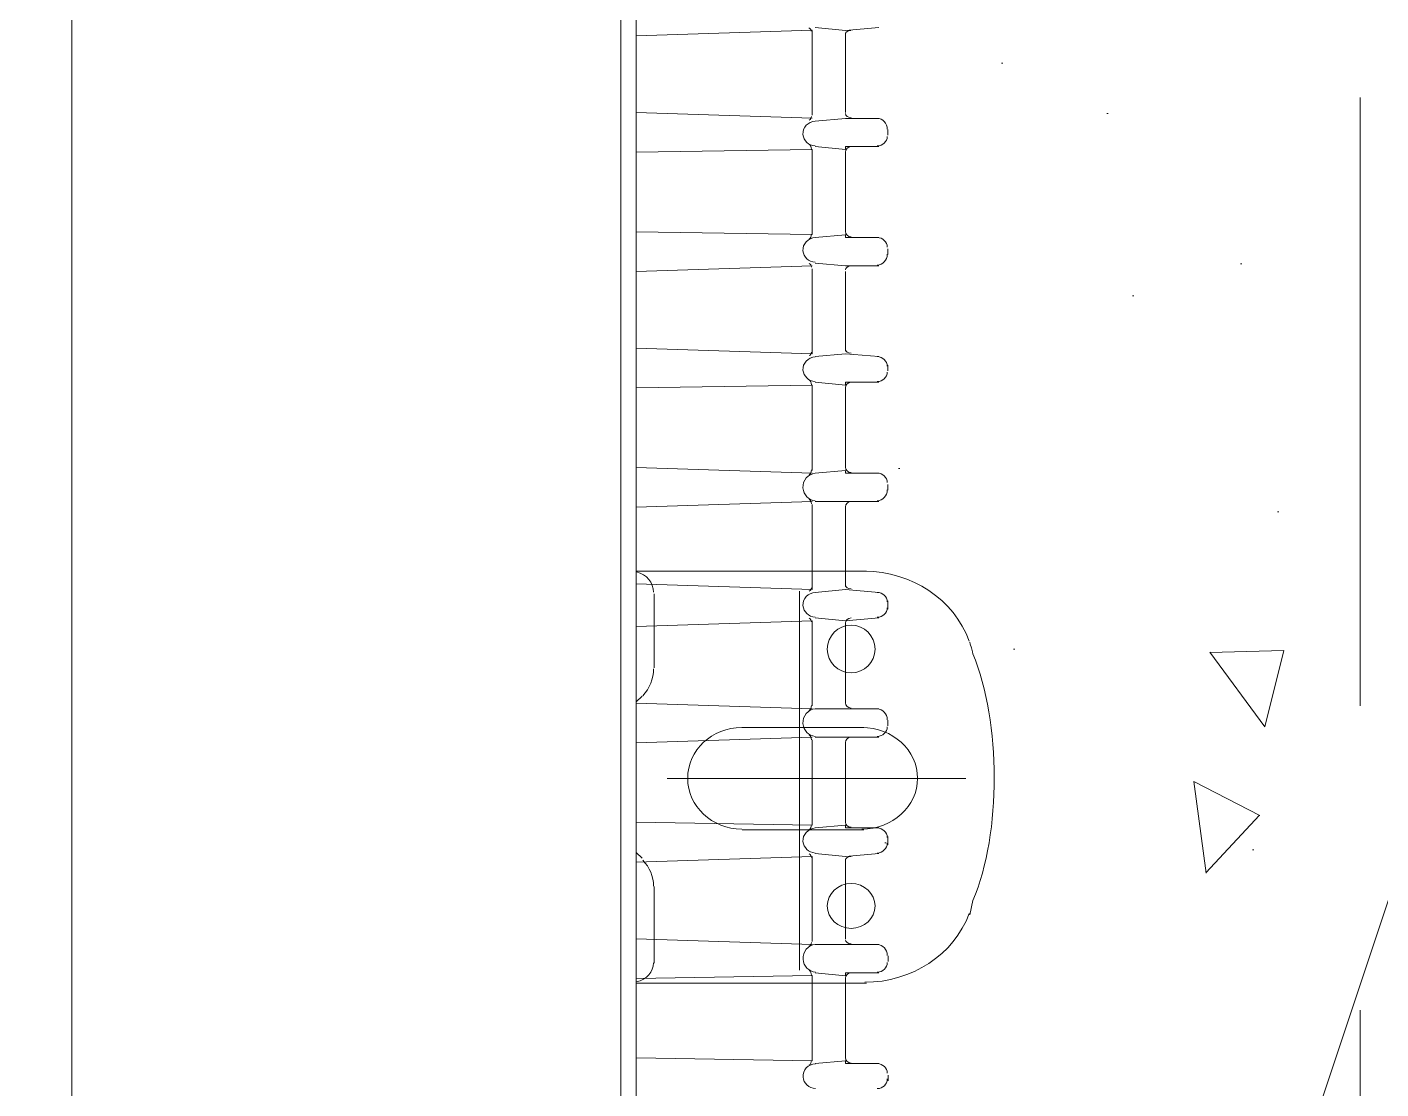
# Model space of a CAD drawing. Header units: millimetres. Extents: x -44713 to 26888, y -13000 to 43000.
# Drawn here: x 11726 to 11865.1, y 20190.6 to 20299.7 of the extents above; entities that cross this region are included whole.
import ezdxf

# ---------------------------------------------------------------- set-up
doc = ezdxf.new("R2010")
doc.units = ezdxf.units.MM
doc.header["$MEASUREMENT"] = 0
doc.linetypes.add('1735 X DT-5BR-RFP$0$DASH2', pattern=[0.375, 0.25, -0.125])
doc.layers.add('00-First Floor Projection', color=1, linetype='Continuous')
doc.layers.add('1735 X DT-5BR-RFP$0$0-MEP', color=251, linetype='Continuous', lineweight=20)

# ---------------------------------------------------------------- blocks, each defined once
blk = doc.blocks.new('1735 X DT-5BR-RFP$0$CU')
at = {"lineweight": 9, "ltscale": 0.1}
h = blk.add_hatch(dxfattribs=at)
h.set_pattern_fill('AR-CONC', color=256, scale=0.5, angle=32.50811999183522)
h.set_pattern_definition([(82.50811999183522, (0, 0), (81.10254330095633, 42.23392577497985), [9.525, -104.775]), (27.50811999183522, (0, 0), (-66.1994597641496, 71.09033509234848), [7.62, -83.820292085]), (132.9595646918352, (6.758523744466583, 3.519482244955815), (14.90308542681691, 113.3242574543215), [8.0950044, -89.0451223]), (78.69231999183522, (-13.65044587371189, 21.42020838948263), (125.5997257437213, 55.11406200192461), [14.2875, -157.1625]), (129.1436776018352, (-3.183817869457497, 26.01305301841987), (33.61750201465298, 168.1218785817081), [12.14251157, -133.56780408]), (23.6922711618352, (-13.65044587371189, 21.42020838948263), (33.61750202360966, 168.1218785801892), [11.429983535, -125.72986596]), (53.50811999183522, (0.4722697894573944, 22.89037922896792), (91.40900410328017, -2.380665639056851), [9.525, -104.775]), (358.5081199918352, (0.4722697894573944, 22.89037922896792), (-23.43377039453712, 94.2710602366183), [7.62, -83.82]), (103.9595649918352, (8.08968680935951, 22.69199040262853), (67.97523331074093, 91.89039490757936), [8.0950044, -89.04496879999999]), (70.00811999183523, (0, 0), (-21.41841449266676, 36.48321583742752), [0, -82.80399999999999, 0, -85.08999999999999, 0, -84.13749999999999]), (40.00811999183522, (0, 0), (1.255542939637092, 60.19698770824607), [0, -48.514, 0, -80.899, 0, -32.0675]), (0.008119991835219147, (-23.88353235427313, -15.22024714918876), (58.71217940796659, 34.01892106647043), [0, -31.75, 0, -99.06, 0, -131.445]), (350.0081199918353, (-34.59363654901445, -22.04547008604471), (55.62746051659537, 50.52500215303928), [0, -41.275, 0, -65.786, 0, -93.345])])
h.paths.add_polyline_path([(-395.2321804501119, -112.027635118541), (-371.195089462045, -128.7859550715281), (-295.8544211835325, -128.4562289905363), (-272.9062556020396, -112.0489274971637), (-273.5281810198928, -112.0803437644649), (-274.1483610483072, -112.1311913262635), (-274.766102336844, -112.201157901823), (-275.3809171059997, -112.2899383425632), (-275.9923175762722, -112.3972274999046), (-276.5998159681578, -112.5227202252675), (-277.2029245021539, -112.6661113700719), (-277.8011553987574, -112.8270957857382), (-278.3940208784649, -113.0053683236865), (-278.9810331617734, -113.2006238353371), (-279.5617044691792, -113.4125571721098), (-280.135547021181, -113.6408631854257), (-280.7020730382753, -113.8852367267047), (-281.260794740957, -114.1453726473663), (-281.811224349725, -114.4209657988315), (-282.3528740850757, -114.7117110325203), (-282.8852561675052, -115.0173031998525), (-283.4078828175116, -115.3374371522491), (-283.9202662555936, -115.6718077411307), (-284.4219187022425, -116.0201098179152), (-284.9123523779613, -116.3820382340253), (-285.3910795032434, -116.7572878408803), (-285.857612298587, -117.1455534899002), (-286.3114629844881, -117.5465300325054), (-286.7521437814451, -117.9599123201166), (-287.1791669099536, -118.3853952041529), (-287.5920445905118, -118.8226735360355), (-287.9902890436134, -119.271442167183), (-288.3734124897601, -119.7313959490195), (-288.7409271494471, -120.2022297329623), (-289.0923452431691, -120.6836383704302), (-289.4271789914256, -121.1753167128455), (-289.7449406147135, -121.6769596116306), (-289.7823728331305, -121.7335422717349), (-290.613920628692, -122.9902235978662), (-291.0534205775628, -123.7747451156106), (-291.5428628323642, -124.52317652062), (-292.0797515880421, -125.2340409210802), (-292.6615910395412, -125.9058614251754), (-293.2858853818073, -126.5371611410915), (-293.9501388097851, -127.1264631770132), (-294.6518555184207, -127.6722906411263), (-295.3885397026589, -128.1731666416152), (-296.157695557445, -128.6276142866658), (-296.9568272777254, -129.0341566844633), (-297.7834390584445, -129.3913169431926), (-298.6350350945473, -129.6976181710389), (-299.5091195809796, -129.9515834761875), (-300.4031967126875, -130.1517359668239), (-301.3147706846152, -130.2965987511329), (-302.2413456917093, -130.3846949373), (-303.1804259289254, -130.4145476335107), (-364.6203752431205, -130.4145476335107), (-365.1898010122152, -130.4035298794015), (-365.7555730021945, -130.3704567393594), (-366.3172984153127, -130.3153005596093), (-366.874609097982, -130.2380332095397), (-367.4271368966207, -130.1386265585384), (-367.9745136576428, -130.0170524759938), (-368.5163712274661, -129.8732828312932), (-369.0523414525056, -129.7072894938253), (-369.5820561791785, -129.5190443329781), (-370.1051472538996, -129.3085192181391), (-370.6212465230832, -129.0756860186978), (-371.129985833147, -128.8205166040408), (-371.6309970305077, -128.5429828435554), (-372.1239119615802, -128.2430566066321), (-372.6083624727802, -127.9207097626577), (-373.0839804105231, -127.5759141810202), (-373.550397621226, -127.2086417311072), (-374.0072459513064, -126.8188642823078), (-374.4541572471758, -126.4065537040096), (-374.8907633552544, -125.9716818656004), (-375.3166961219548, -125.5142206364683), (-375.7315873936951, -125.0341418860028), (-376.1350690168914, -124.5314174835895), (-376.5267728379582, -124.0060192986175), (-376.9063307033132, -123.4579192004727), (-377.27337445937, -122.887089058551), (-377.627535952545, -122.2935007422327), (-377.9684470292561, -121.6771261209063), (-378.3104228803555, -121.1750488958545), (-378.6669722852673, -120.6821182576867), (-379.0377639438217, -120.1987211114052), (-379.4224665558554, -119.7252443620093), (-379.8207488211945, -119.2620749145001), (-380.2322794396781, -118.8095996738802), (-380.6567271111338, -118.3682055451514), (-381.0937605353963, -117.9382794333119), (-381.5430484122964, -117.5202082433642), (-382.0042594416656, -117.1143788803108), (-382.4770623233399, -116.7211782491527), (-382.961125757151, -116.3409932548892), (-383.4561184429251, -115.9742108025229), (-383.9617090805041, -115.6212177970512), (-384.4775663697135, -115.2824011434829), (-385.0033590103898, -114.9581477468108), (-385.5387557023644, -114.6488445120412), (-386.0834251454652, -114.3548783441728), (-386.6370360395307, -114.0766361482089), (-387.199257084389, -113.8145048291485), (-387.769756979875, -113.5688712919946), (-388.348204425822, -113.3401224417457), (-388.9342681220574, -113.1286451834056), (-389.5276167684199, -112.9348264219735), (-390.1279190647393, -112.759053062452), (-390.7348437108456, -112.6017120098415), (-391.3480594065728, -112.4631901691429), (-391.967234851754, -112.3438744453578), (-392.5920387462212, -112.2441517434869), (-393.2221397898073, -112.1644089685319), (-393.857206682344, -112.1050330254932), (-394.4969081236642, -112.0664108193723), (-395.1409128135995, -112.0489292551703)], flags=16)
h.paths.add_polyline_path([(-325.2810833548409, 818.514959524106), (-321.1406515934687, 819.3932734728836), (-317.0128324743422, 820.1597155109895), (-312.8959022592272, 820.8147017098798), (-308.7881372099234, 821.3586481410064), (-304.6878135881798, 821.7919708758244), (-300.5932076557828, 822.115085985792), (-296.502595674519, 822.3284095423625), (-292.4142539061524, 822.4323576169907), (-288.3264586124673, 822.4273462811323), (-284.2374860552433, 822.3137916062427), (-280.1456124962501, 822.0921096637768), (-276.0491141972699, 821.7627165251896), (-271.9462674200699, 821.3260282619369), (-267.8353484264435, 820.7824609454742), (-263.7146334781484, 820.1324306472537), (-259.5823988369798, 819.3763534387352), (-255.4376267187607, 818.5148008351731), (-254.1931195255677, 818.2131431585731), (-252.8837463938629, 817.7370319252535), (-252.6411048883054, 817.6488080152563), (-251.8030032860269, 817.3430654348231), (-250.9832485659217, 816.9959138676751), (-250.1837136060779, 816.6088995707439), (-249.4062712845379, 816.183568800942), (-248.6527944793309, 815.7214678151753), (-247.9251560684941, 815.2241428703549), (-247.2252289300575, 814.6931402233843), (-246.5548859420585, 814.1300061311781), (-245.9159999825281, 813.5362868506379), (-245.1335584071935, 812.7190384543944), (-244.4118922096378, 811.8558770436049), (-243.7551490394759, 810.9502269372879), (-243.1674765463208, 810.0055124544599), (-242.6530223797874, 809.0251579141401), (-242.2159341894898, 808.0125876353469), (-241.8603596250416, 806.971225937097), (-241.5904463360563, 805.9044971384064), (-241.4103632565894, 804.8160002710238), (-241.4103632565912, 803.339653301853), (-240.7771906245503, 791.334407631277), (-240.6042068913672, 790.8190914685254), (-338.3880950322817, 790.8190915021198), (-340.2560256035791, 790.819091509087), (-339.9364186571328, 791.4937106369018), (-339.6315605636992, 803.3396533018613), (-339.6315605134074, 804.5853289595266), (-339.63152400147, 804.8161863511124), (-339.3910941900318, 805.8947254968424), (-339.0995036521683, 806.9333040956327), (-338.7564789979584, 807.9318224682467), (-338.3617468374802, 808.8901809354419), (-337.9150337808194, 809.8082798179657), (-337.4160664380503, 810.6860194365835), (-336.8645714192541, 811.5233001120539), (-336.2602753345134, 812.3200221651266), (-335.6029047939056, 813.0760859165653), (-334.8921864075105, 813.7913916871245), (-334.1278467854091, 814.4658397975645), (-333.3096125376846, 815.0993305686395), (-332.4372102744083, 815.691764321107), (-331.5103666056701, 816.2430413757237), (-330.528808141543, 816.7530620532523), (-329.4922614921081, 817.2217266744411), (-328.4006435863039, 817.6488664634971), (-326.8488041755124, 818.213143158573), (-325.5266252041172, 818.467668520099)], flags=16)
h.paths.add_polyline_path([(-312.895902259233, 820.8147017098794), (-317.0128324743446, 820.1597155109904), (-321.1406515934711, 819.3932734728829), (-325.2810833548396, 818.514959524104), (-325.5266252041172, 818.467668520099), (-326.8488041755117, 818.2131431585732), (-328.4006435863029, 817.6488664634958), (-329.4922614921072, 817.2217266744424), (-330.5288081415422, 816.7530620532508), (-331.5103666056675, 816.2430413757256), (-332.4372102744081, 815.6917643211067), (-333.3096125376828, 815.0993305686408), (-334.1278467854106, 814.4658397975668), (-334.8921864075101, 813.7913916871273), (-335.6029047939061, 813.0760859165664), (-336.2602753345137, 812.3200221651257), (-336.8645714192549, 811.5233001120548), (-337.4160664380512, 810.6860194365813), (-337.9150337808183, 809.8082798179663), (-338.3617468374822, 808.8901809354383), (-338.7564789979585, 807.9318224682489), (-339.0995036521674, 806.9333040956354), (-339.3910941900324, 805.8947254968429), (-339.6315605040936, 804.8160226047446), (-339.6315605636992, 803.3396533018575), (-339.9364186571329, 791.4937106369016), (-340.1845691647694, 790.969920147083), (-340.5952945104396, 790.8190915719373), (-361.0452321081077, 790.8190915866269), (-362.0782169702926, 790.8190915904797), (-359.2666937653455, 859.3521327338327), (-359.1767919195903, 859.859161187056), (-358.9545692332273, 860.3292093684776), (-358.6140628356796, 860.7325857221696), (-358.1767814578116, 861.0438102175324), (-357.6703468052257, 861.2432237704555), (-357.1267425100596, 861.3182309118303), (-327.7996388805208, 861.6175545614684), (-298.4717794506749, 861.3927584244359), (-291.1380806757857, 860.789850316072), (-283.9658291022498, 859.2367091705082), (-277.0950417862453, 856.763657027485), (-270.659861566264, 853.4189768884908), (-264.7859266408432, 849.267969113886), (-259.5879167143088, 844.3916756414724), (-256.4344231710858, 840.5768124271023), (-253.7550007125654, 836.4570553398219), (-251.5830182690214, 832.0837108419429), (-249.2514534700945, 826.0245623395494), (-247.3596076503738, 819.8327935107642), (-245.915999995332, 813.5362868625373), (-246.5548859420561, 814.1300061311763), (-247.2252289300588, 814.6931402233855), (-247.9251560684916, 815.2241428703537), (-248.6527944793278, 815.7214678151745), (-249.4062712845395, 816.1835688009442), (-250.1837136060798, 816.6088995707454), (-250.9832485659226, 816.995913867675), (-251.8030032860333, 817.3430654348258), (-252.6411048885475, 817.6488080153179), (-252.8837463938629, 817.7370319252535), (-254.1931195255676, 818.2131431585728), (-255.4376267187615, 818.5148008351736), (-259.5823988369838, 819.3763534387364), (-263.7146334781545, 820.1324306472554), (-267.8353484264489, 820.7824609454747), (-271.946267420071, 821.3260282619373), (-276.0491141972725, 821.7627165251902), (-280.1456124962528, 822.0921096637767), (-284.2374860552418, 822.3137916062427), (-288.3264586124671, 822.4273462811323), (-292.414253906156, 822.4323576169907), (-296.5025956745176, 822.3284095423624), (-300.5932076557855, 822.1150859857926), (-304.687813588176, 821.7919708758254), (-308.7881372099162, 821.3586481410059)], flags=16)
h.paths.add_polyline_path([(-134.8078217342648, -41.43622178969963), (-156.317303823734, -41.43622178969963), (-156.3173038237339, 470.9344189653183), (-134.8078217342648, 470.9344189653183)], flags=16)
h.paths.add_polyline_path([(-156.3286865350165, 555.5049961096229), (-156.3286865350165, 597.7973821646156), (-119.5257324843083, 597.7742243544797), (-119.5257324843083, 555.481838299487)], flags=16)
h.paths.add_polyline_path([(-519.0436849731896, 555.5049954630083), (-519.0436849731896, 597.7228549009742), (-486.9173038389343, 597.7228549009743), (-486.9173038389343, 555.5049954630083)], flags=16)
h.paths.add_polyline_path([(-494.4146999035721, 28.52348356219788), (-519.0410606257301, 28.52348356219788), (-519.0410606257302, 70.75198822082167), (-494.4146999035722, 70.75198822082166)], flags=16)
h.paths.add_polyline_path([(-369.9512417313108, -130.4145466798363), (-300.0398163453441, -130.0774636658666), (-340.6288102110809, -130.4145476335107)], flags=16)
h.paths.add_polyline_path([(-562.229982714136, 863.2178195005836), (-562.229982714136, -186.7820873870878), (-81.9173040386595, -186.7820873870878), (-81.9173040386595, 863.2178195005836)])
h.paths.add_polyline_path([(-398.5529425297, -111.7614656402664), (-369.9512417313108, -130.4145466798363), (-300.0398163453441, -130.0774636658666), (-271.3121638966195, -111.7614656402664), (-156.3173038983577, -111.7614656402664), (-156.3173038767181, 790.819091439568), (-486.9173039976195, 790.8190914395677), (-486.9173040192591, -111.7614656402665)], flags=16)
at = {"linetype": '1735 X DT-5BR-RFP$0$DASH2', "lineweight": 9, "ltscale": 250}
blk.add_lwpolyline([(-81.9173040386595, 863.2178195005836), (-562.229982714136, 863.2178195005836), (-562.229982714136, -186.7820873870878), (-81.9173040386595, -186.7820873870878)], close=True, dxfattribs=at)
blk.add_lwpolyline([(-6.978090990322016, 112.5835895427444), (-67.20678822628724, 112.5835892230098), (-78.01706704518256, 80.15275219242176), (-99.63762537165167, 145.0144260240486), (-110.4479041905579, 112.5835889934533), (-130.5241366025439, 112.5835888868751)])
at = {"lineweight": 20}
for points in [[(-156.3173036571916, 770.5201390272559), (-156.3173036571916, 770.5201390272559), (-156.3173041340342, -87.2491294854699), (-156.3173041340342, -87.2491294854699)], [(-157.8805260654917, 313.1462367063941), (-157.8805260654917, 313.1462367063941), (-157.8805262443057, -87.25977535185666), (-157.8805262443057, -87.25977535185666)], [(-156.2755672332278, 91.56724052490608), (-155.2435370680323, 91.34011011185066), (-154.534016310834, 90.53805618347542), (-154.5340161916265, 89.61178999008553)], [(-154.4543375965586, 89.63663225235359), (-154.4543375965586, 89.63663225235359), (-154.4543374773493, 81.77579240860359), (-154.4543374773493, 81.77579240860359)], [(-154.5340163704386, 81.7367537504615), (-154.5340163108358, 80.76080350937264), (-154.9248219725123, 79.82034092010872), (-155.6343427297106, 79.08216743531375)], [(-156.3286865946284, 78.26946716370003), (-156.3286865946284, 78.26946716370003), (-155.7140215035906, 78.85858659805672), (-155.7140215035906, 78.85858659805672)], [(-151.028149187232, 70.65705041946057), (-151.0281491276255, 73.5387671476783), (-148.5277524587145, 75.87749939026253), (-145.4620157476893, 75.87749986709969)], [(-145.4620156880865, 65.43660049499886), (-148.5277523395052, 65.43660097183601), (-151.0281491276273, 67.77888231338875), (-151.028149187232, 70.65705041946057)], [(-155.7140214439878, 62.23193292679207), (-155.7140214439878, 62.23193292679207), (-156.3286865946284, 62.82105188431888), (-156.3286865946284, 62.82105188431888)], [(-155.634342670106, 62.18224792541878), (-154.9248219129076, 61.41923217834847), (-154.534016310834, 60.43973236145393), (-154.5340164300451, 59.42829208435433)], [(-154.4543375369558, 59.31472663940804), (-154.4543375369558, 59.31472663940804), (-154.4543375965604, 51.72715263428108), (-154.4543375965604, 51.72715263428108)], [(-154.5340164300451, 51.5532558447303), (-154.534016310834, 50.56310968461185), (-155.2435371872416, 49.71137075485603), (-156.2755673524371, 49.4629467016639)]]:
    blk.add_open_spline(points, degree=3, dxfattribs=at)
at = {"lineweight": 5, "ltscale": 100}
blk.add_open_spline([(-214.293011247777, 313.1462371832313), (-214.293011247777, 313.1462371832313), (-214.293011426591, -65.67529220519646), (-214.293011426591, -65.67529220519646)], degree=3, dxfattribs=at)
at = {"lineweight": 5}
for points in [[(-139.1711845990667, 101.3507092482105), (-139.1294481154891, 101.9895136839332), (-138.5792849656573, 102.4899099356116), (-137.8963239189616, 102.5395949369777)], [(-131.5409907695284, 102.5395949369922), (-130.9642680880061, 102.5253990179481), (-130.5241375562182, 102.0888822561756), (-130.5241377946368, 101.5494473463477)], [(-130.440664648675, 101.1484210974158), (-130.440664648675, 101.1484210974158), (-130.440664648675, 101.7268941885341), (-130.440664648675, 101.7268941885341)], [(-137.8963239189616, 99.9843771940723), (-138.6627580520162, 100.02341537537), (-139.2243038412562, 100.6480248457374), (-139.1711845990667, 101.3507092482105)], [(-130.5241374966154, 100.9603288656654), (-130.5241376158247, 100.424442101139), (-130.9642680880061, 99.99857406678348), (-131.5409908291331, 99.97373085083382)], [(-156.3286865946284, 99.38461189332156), (-156.3286865946284, 99.38461189332156), (-138.2453929778567, 99.67207365096692), (-138.2453929778567, 99.67207365096692)], [(-138.5527254339704, 100.1476281172218), (-138.4085447784892, 100.048257637638), (-138.3136890527239, 99.86016588271741), (-138.3136889335146, 99.64723138870613)], [(-138.245392918252, 90.93465213837044), (-138.245392918252, 90.93465213837044), (-138.2453927990427, 99.68626861633675), (-138.2453927990427, 99.68626861633675)], [(-134.8078218695173, 99.68626909318118), (-134.8078218695173, 99.68626909318118), (-137.9380602833262, 99.97373132767098), (-137.9380602833262, 99.97373132767098)], [(-134.8192046281329, 99.35976915420906), (-134.8192043897161, 99.661427307743), (-134.5649909373751, 99.8992040640369), (-134.2424817081919, 99.90985088409798)], [(-134.8192044493189, 91.22211341919319), (-134.8192044493189, 91.22211341919319), (-134.8192046281347, 99.39525775970833), (-134.8192046281347, 99.39525775970833)], [(-134.8192043897161, 99.68626861634402), (-134.8192043897161, 99.68626861634402), (-134.819204270505, 99.97373132767098), (-134.819204270505, 99.97373132767098)], [(-134.8078216907033, 99.97373132767098), (-134.8078216907033, 99.97373132767098), (-131.3778390881052, 99.97373132767825), (-131.3778390881052, 99.97373132767825)], [(-156.3286867138377, 91.22211341919319), (-156.3286867138377, 91.22211341919319), (-138.245392918252, 90.93465213837044), (-138.245392918252, 90.93465213837044)], [(-156.3286864754191, 91.69145278992073), (-156.3286864754191, 91.69145278992073), (-132.6375228163251, 91.69145278992801), (-132.6375228163251, 91.69145278992801)], [(-139.171184718276, 89.25601606430428), (-139.1294482347021, 89.96934728683846), (-138.5792849656573, 90.51942949356453), (-137.8963237401495, 90.56911401810066)], [(-138.3136890527257, 90.89561443390994), (-138.3136890527239, 90.68267946303968), (-138.4085447188827, 90.49458723129646), (-138.5527254935751, 90.4094121939197)], [(-134.8078217503062, 90.94529800476448), (-134.8078217503062, 90.94529800476448), (-137.9380602237234, 90.64719038071053), (-137.9380602237234, 90.64719038071053)], [(-134.242481529378, 90.63299446168094), (-134.564991116189, 90.65783577027469), (-134.8192043897143, 90.89561395705823), (-134.8192045685282, 91.19727163376228)], [(-134.8192044493189, 90.63299493851082), (-134.8192044493189, 90.63299493851082), (-134.8192043301096, 90.93465213837044), (-134.8192043301096, 90.93465213837044)], [(-134.8078216310987, 90.64718990387337), (-134.8078216310987, 90.64718990387337), (-131.3778390881052, 90.64718942703621), (-131.3778390881052, 90.64718942703621)], [(-132.8234399553767, 91.61692552627937), (-127.993386804721, 91.61692552627937), (-123.6679663058749, 88.78489332260506), (-122.1047440763941, 84.55459003509895)], [(-131.5409908887377, 90.58330898347049), (-130.9642679687968, 90.55846767486946), (-130.5241377350321, 90.1325972563136), (-130.5241374966135, 89.59316330017464)], [(-139.5316362377635, 51.42549591125862), (-139.5316362377635, 51.42549591125862), (-139.5316362377635, 90.38900213302986), (-139.5316362377635, 90.38900213302986)], [(-137.8963238593569, 87.72998457016365), (-138.6627580520144, 87.79031591476814), (-139.2243038412562, 88.4681580549659), (-139.171184718276, 89.25601606430428)], [(-130.4406645294657, 88.89402751984017), (-130.4406645294657, 88.89402751984017), (-130.4406645294675, 89.47959833207278), (-130.4406645294675, 89.47959833207278)], [(-156.3286865350256, 87.14086418213992), (-156.3286865350256, 87.14086418213992), (-138.245392918252, 87.7299840933265), (-138.245392918252, 87.7299840933265)], [(-138.5527253743658, 87.90388040604739), (-138.4085448380938, 87.83999996246712), (-138.3136889931193, 87.6909454351844), (-138.3136891123286, 87.54189138473885)], [(-134.8078215118876, 87.72998457015638), (-134.8078215118876, 87.72998457015638), (-137.9380601641169, 87.72998361648933), (-137.9380601641169, 87.72998361648933)], [(-134.8192045685282, 87.72998457016365), (-134.8192045685282, 87.72998457016365), (-134.8192045685282, 87.72998457016365), (-134.8192045685282, 87.72998457016365)], [(-134.8192045089236, 87.25442962708621), (-134.8192044493189, 87.46736412109749), (-134.5649910565862, 87.65190868439095), (-134.2424816485873, 87.66610317292361)], [(-134.8078215118876, 87.72998457015638), (-134.8078215118876, 87.72998457015638), (-131.3778390285006, 87.72998457016365), (-131.3778390285006, 87.72998457016365)], [(-130.5241374966154, 88.85498886169808), (-130.5241374966135, 88.24102811874764), (-130.9642679091921, 87.75482683243172), (-131.5409907695284, 87.7299840933265)], [(-138.2453927990446, 78.6909044271888), (-138.2453927990446, 78.6909044271888), (-138.2453928586474, 87.42832593979256), (-138.2453928586474, 87.42832593979256)], [(-134.8192046281347, 78.97836618484871), (-134.8192046281347, 78.97836618484871), (-134.8192044493189, 87.14086513580696), (-134.8192044493189, 87.14086513580696)], [(-156.3286867138377, 79.26582841934578), (-156.3286867138377, 79.26582841934578), (-138.2453927990446, 78.6909044271888), (-138.2453927990446, 78.6909044271888)], [(-139.1825673576823, 77.15067749084847), (-139.1294481750956, 77.77528505387454), (-138.5944618579397, 78.28987817825691), (-137.9115007516375, 78.33956222595589)], [(-138.3136889931193, 78.80092172684817), (-138.3136889931193, 78.63767175735848), (-138.4085447188845, 78.50281267227547), (-138.5527253743639, 78.43893222870247)], [(-134.81920456853, 78.6909044271888), (-134.81920456853, 78.6909044271888), (-137.938060283328, 78.38924770416634), (-137.938060283328, 78.38924770416634)], [(-134.81920456853, 78.6909044271888), (-134.81920456853, 78.6909044271888), (-131.3930160399905, 78.38924675049202), (-131.3930160399905, 78.38924675049202)], [(-134.81920456853, 78.6909044271888), (-134.81920456853, 78.6909044271888), (-134.81920456853, 78.6909044271888), (-134.81920456853, 78.6909044271888)], [(-134.2424816485891, 78.69090538086311), (-134.5649911757937, 78.69090442719607), (-134.8192044493189, 78.86480169357674), (-134.8192044493189, 79.08838300766365)], [(-131.5409908291331, 78.3395631796302), (-130.9794449206838, 78.31472091736214), (-130.5241377350321, 77.86400775970833), (-130.5241376158228, 77.32457380356209)], [(-137.9115007516375, 75.75950365127937), (-138.6627581712237, 75.83402996124642), (-139.2356865402689, 76.44799261154549), (-139.1825673576823, 77.15067749084847)], [(-130.5241375562182, 76.74964933456795), (-130.5241376158228, 76.21021490157727), (-130.979444920682, 75.78434543671028), (-131.5409908291331, 75.75950365127937)], [(-130.4558414813528, 76.63608484329598), (-130.4558414813528, 76.63608484329598), (-130.4558415409556, 77.51266651214974), (-130.4558415409556, 77.51266651214974)], [(-156.328686654233, 75.18458013595955), (-156.328686654233, 75.18458013595955), (-138.2453926798335, 75.47204189361946), (-138.2453926798335, 75.47204189361946)], [(-132.9448552724371, 75.94138078750984), (-132.9448552724371, 75.94138078750984), (-145.4202791449061, 75.94138031067268), (-145.4202791449061, 75.94138031067268)], [(-138.5527253147593, 75.93340044083016), (-138.4085447188863, 75.84822635712044), (-138.3136891123286, 75.66013412536995), (-138.3136891123286, 75.43300323548465)], [(-138.2453929778567, 66.72042446198611), (-138.2453929778567, 66.72042446198611), (-138.2453926798335, 75.47204189361946), (-138.2453926798335, 75.47204189361946)], [(-134.8192043897143, 75.4826887136951), (-134.8192043897143, 75.4826887136951), (-137.9380603429308, 75.75950269761233), (-137.9380603429308, 75.75950269761233)], [(-134.8192045089236, 75.47204189362674), (-134.8192045089236, 75.47204189362674), (-134.8192043897143, 75.75950365127937), (-134.8192043897143, 75.75950365127937)], [(-134.81920456853, 75.15973644318001), (-134.8192045685282, 75.44719867767708), (-134.564991116189, 75.68497638763802), (-134.2424815293798, 75.69562273086922)], [(-134.8192043897143, 75.75950365127937), (-134.8192043897143, 75.75950365127937), (-131.3930158611765, 75.75950365127937), (-131.3930158611765, 75.75950365127937)], [(-134.8192043301096, 67.02208213867561), (-134.8192043301096, 67.02208213867561), (-134.8192043301096, 75.18458013595955), (-134.8192043301096, 75.18458013595955)], [(-133.1345667835722, 75.87749986709969), (-129.9739742871752, 75.87749986709969), (-127.4052814837924, 73.53876667084114), (-127.405281543397, 70.65705041946785)], [(-153.118768989707, 70.68189315858035), (-153.118768989707, 70.68189315858035), (-122.4386363026151, 70.68189315857308), (-122.4386363026151, 70.68189315857308)], [(-127.405281543397, 70.65705041946785), (-127.4052813645831, 67.77888231338875), (-129.9739745255938, 65.43660049499886), (-133.1345667835703, 65.43660049499886)], [(-156.3286867138377, 67.00788669647591), (-156.3286867138377, 67.00788669647591), (-138.245392918252, 66.43296270431892), (-138.245392918252, 66.43296270431892)], [(-134.2424815889826, 66.43296270431892), (-134.564991116189, 66.44360952438728), (-134.8192045089236, 66.69558172287361), (-134.8192044493189, 66.98304348053352)], [(-132.9448552724371, 65.43660049499886), (-132.9448552724371, 65.43660049499886), (-145.4202792045107, 65.43660049499886), (-145.4202792045107, 65.43660049499886)], [(-139.1825674172869, 65.04178838791267), (-139.129448413516, 65.74447374406009), (-138.5944618579379, 66.30875091614143), (-137.9115006324282, 66.35843544067757)], [(-138.3136889335146, 66.69558124603645), (-138.3136891719332, 66.48264627518074), (-138.4085447784892, 66.29455547394173), (-138.5527253147593, 66.2058322912635)], [(-134.8192043897143, 66.44360857070569), (-134.8192043897143, 66.44360857070569), (-137.9380602833262, 66.44360857071297), (-137.9380602833262, 66.44360857071297)], [(-134.8192043897143, 66.44360857070569), (-134.8192043897143, 66.44360857070569), (-131.3930160995951, 66.44360904755013), (-131.3930160995951, 66.44360904755013)], [(-134.8192044493208, 66.43296222748177), (-134.8192044493208, 66.43296222748177), (-134.8192044493208, 66.43296222748177), (-134.8192044493208, 66.43296222748177)], [(-131.5409909483424, 66.35843544067757), (-130.9794449802866, 66.35843544067029), (-130.5241374966135, 65.90772371353523), (-130.5241376158228, 65.38248376907723)], [(-137.91150063243, 63.52640371384041), (-138.6627582308283, 63.57963686050789), (-139.2356867190847, 64.2539303785743), (-139.1825674172869, 65.04178838791267)], [(-130.5241374966135, 64.64076213898807), (-130.5241374370107, 64.04099588455574), (-130.9794450994959, 63.5512459761012), (-131.5409908291331, 63.52640323700325)], [(-130.4558414217463, 64.67980032028572), (-130.4558414217463, 64.67980032028572), (-130.4558415409556, 65.27956609787361), (-130.4558415409556, 65.27956609787361)], [(-156.3286865350237, 62.94083242477791), (-156.3286865350237, 62.94083242477791), (-138.2453927990427, 63.51575689377205), (-138.2453927990427, 63.51575689377205)], [(-138.5527255531779, 63.68965368332283), (-138.4085446592799, 63.60447959961311), (-138.3136891123286, 63.40219144883304), (-138.3136890527257, 63.18925695480721)], [(-138.2453928586492, 54.4873245245326), (-138.2453928586492, 54.4873245245326), (-138.2453927990427, 63.22829465927498), (-138.2453927990427, 63.22829465927498)], [(-134.8192043301115, 63.52640371384769), (-134.8192043301115, 63.52640371384769), (-137.9380602833262, 63.52640371384041), (-137.9380602833262, 63.52640371384041)], [(-134.8192044493189, 62.90179424347298), (-134.8192045089236, 63.20345287385135), (-134.5649909969798, 63.44122867645638), (-134.2424815889844, 63.45187645019905)], [(-134.81920456853, 54.77478580536263), (-134.81920456853, 54.77478580536263), (-134.8192043897143, 62.94083242477791), (-134.8192043897143, 62.94083242477791)], [(-134.8192043301115, 63.52640371384769), (-134.8192043301115, 63.52640371384769), (-131.3930162188044, 63.52640276015882), (-131.3930162188044, 63.52640276015882)], [(-134.8192043301096, 63.51575689377205), (-134.8192043301096, 63.51575689377205), (-134.8192043301096, 63.51575689377205), (-134.8192043301096, 63.51575689377205)], [(-122.1047441359988, 56.56077127518074), (-123.6679661866656, 52.27723436417), (-127.9933868643275, 49.39906673492806), (-132.8234401937971, 49.3990662580909)], [(-156.3286865946284, 55.0516016966285), (-156.3286865946284, 55.0516016966285), (-138.245392918252, 54.47667722763435), (-138.245392918252, 54.47667722763435)], [(-138.3136889931193, 54.59024267258064), (-138.3136889931193, 54.43764000000374), (-138.4085447188845, 54.29923181595223), (-138.5527253743639, 54.22470407547371)], [(-134.8192044493208, 54.48732452453987), (-134.8192044493208, 54.48732452453987), (-137.9380602833262, 54.18921594680432), (-137.9380602833262, 54.18921594680432)], [(-134.2424815889826, 54.1892159468116), (-134.564991116189, 54.18921499313728), (-134.8192045089254, 54.43763952316658), (-134.8192046281347, 54.73929672303348)], [(-134.8192044493208, 54.48732452453987), (-134.8192044493208, 54.48732452453987), (-134.8192044493208, 54.48732452453987), (-134.8192044493208, 54.48732452453987)], [(-134.8192044493208, 54.48732452453987), (-134.8192044493208, 54.48732452453987), (-131.3930160995969, 54.18921546997444), (-131.3930160995969, 54.18921546997444)], [(-137.9115006920329, 51.570118713993), (-138.6627581712237, 51.60915689529793), (-139.2356864806661, 52.22311763824837), (-139.1825674172869, 52.92225389541272)], [(-139.1825674172869, 52.92225389541272), (-139.1294481750956, 53.57525377334969), (-138.5944618579379, 54.06145458282117), (-137.9115006920329, 54.11468868317024)], [(-131.5409910675517, 54.11468772949593), (-130.9794449206802, 54.11468772949593), (-130.5241375562182, 53.67462329925911), (-130.52413755622, 53.13518886627571)], [(-130.4558416601649, 52.43605213226692), (-130.4558416601649, 52.43605213226692), (-130.4558416005602, 53.29843788207654), (-130.4558416005602, 53.29843788207654)], [(-134.819204270505, 51.25781421722786), (-134.819204270505, 51.25781421722786), (-137.9380604025355, 51.57011776031868), (-137.9380604025355, 51.57011776031868)], [(-134.819204270505, 51.25781421722786), (-134.819204270505, 51.25781421722786), (-131.3930158015737, 51.57011776031868), (-131.3930158015737, 51.57011776031868)], [(-130.5241376158228, 52.54961757721321), (-130.52413755622, 52.01018362106697), (-130.979445218707, 51.57011776031868), (-131.5409908291349, 51.570118713993)], [(-156.3286865946302, 50.68288974823372), (-156.3286865946302, 50.68288974823372), (-138.245392918252, 51.27201013626473), (-138.245392918252, 51.27201013626473)], [(-138.5527253147593, 51.44590644897835), (-138.4085447784892, 51.38202600540535), (-138.3136891719314, 51.2471673971595), (-138.3136889931193, 51.09456424774544)], [(-138.2453927990446, 42.5203927046241), (-138.2453927990446, 42.5203927046241), (-138.245392918252, 51.27201013626473), (-138.245392918252, 51.27201013626473)], [(-134.819204628131, 50.79645519318001), (-134.8192045089236, 51.0200365072742), (-134.5649910565844, 51.19748287263064), (-134.2424814697752, 51.19748287262337)], [(-134.8192044493189, 42.81850128235237), (-134.8192044493189, 42.81850128235237), (-134.8192046281329, 50.97035150589363), (-134.8192046281329, 50.97035150589363)], [(-134.8192043301115, 51.27200918259041), (-134.8192043301115, 51.27200918259041), (-134.8192043301115, 51.27200918259041), (-134.8192043301115, 51.27200918259041)], [(-156.3286864158144, 49.39906673493533), (-156.3286864158144, 49.39906673493533), (-132.6375227567205, 49.39906673492806), (-132.6375227567205, 49.39906673492806)], [(-156.3286867138377, 42.8078535086097), (-156.3286867138377, 42.8078535086097), (-138.2453929778585, 42.21873502792005), (-138.2453929778585, 42.21873502792005)], [(-139.1825673576841, 40.83111028732674), (-139.1294479962817, 41.54444150986092), (-138.5944619771471, 42.10516910614388), (-137.9115006920329, 42.15485458435433)], [(-138.3136890527239, 42.48135452331917), (-138.3136892315397, 42.282614517826), (-138.4085448380956, 42.08032732071297), (-138.5527254339704, 42.00579958022718)], [(-134.8192045089254, 42.21873502792732), (-134.8192045089254, 42.21873502792732), (-137.9380602833262, 42.21873550477176), (-137.9380602833262, 42.21873550477176)], [(-134.8192045089254, 42.21873502792732), (-134.8192045089254, 42.21873502792732), (-131.3930160399905, 42.21873502792732), (-131.3930160399905, 42.21873502792732)], [(-134.8192045089254, 42.21873502792732), (-134.8192045089254, 42.21873502792732), (-134.8192045089254, 42.21873502792732), (-134.8192045089254, 42.21873502792732)], [(-134.2424817081937, 42.21873502792732), (-134.5649912353983, 42.24357729019539), (-134.8192044493189, 42.48135500015633), (-134.8192044493189, 42.78301220001595)], [(-131.5409908887377, 42.15485458434705), (-130.979444920682, 42.13001232208626), (-130.5241375562182, 41.6438115126075), (-130.5241374966154, 41.02984838547127)], [(-137.9115007516375, 39.32637100281863), (-138.6627581712237, 39.37605600418465), (-139.2356867786875, 40.05389862121956), (-139.1825673576841, 40.83111028732674)], [(-130.4558415409574, 40.46557169022708), (-130.4558415409574, 40.46557169022708), (-130.4558416005602, 41.05469160141365), (-130.4558416005602, 41.05469160141365)], [(-156.328686654233, 38.72660570206062), (-156.328686654233, 38.72660570206062), (-138.245392918252, 39.31572513641731), (-138.245392918252, 39.31572513641731)], [(-138.5527253147593, 39.47897415223269), (-138.4085447188845, 39.40089874328987), (-138.3136889931193, 39.187963295597), (-138.3136891123286, 38.98922472062259)], [(-138.2453929778567, 30.27664547028689), (-138.2453929778567, 30.27664547028689), (-138.245392918252, 39.02826290192024), (-138.245392918252, 39.02826290192024)], [(-134.8192043897143, 39.02826290192752), (-134.8192043897143, 39.02826290192752), (-137.938060342929, 39.30152874054329), (-137.938060342929, 39.30152874054329)], [(-134.81920456853, 39.30152874054329), (-134.81920456853, 39.30152874054329), (-131.3930160995969, 39.30152826370613), (-131.3930160995969, 39.30152826370613)], [(-134.8192043897143, 38.70176248611097), (-134.8192046877375, 38.98922424377815), (-134.5649911757937, 39.24119691910892), (-134.2424815889826, 39.25184373917)], [(-134.8192043897143, 39.02826290192752), (-134.8192043897143, 39.02826290192752), (-134.8192043897143, 39.31572513641731), (-134.8192043897143, 39.31572513641731)], [(-130.5241376158228, 40.29167490066902), (-130.5241376158228, 39.75224094452278), (-130.979444920682, 39.32637147965579), (-131.5409908887395, 39.30152921737317)], [(-134.8192045089236, 30.54991178573982), (-134.8192045089236, 30.54991178573982), (-134.8192043897143, 38.72660570206062), (-134.8192043897143, 38.72660570206062)], [(-156.3286867734423, 30.54991130889539), (-156.3286867734423, 30.54991130889539), (-138.2453927394399, 30.26245002807991), (-138.2453927394399, 30.26245002807991)], [(-139.1825674172869, 28.72222118439095), (-139.129448115491, 29.36102562012093), (-138.5944620367536, 29.86142330231087), (-137.9115007516393, 29.91110782685428)], [(-138.3136889931211, 30.23760681213753), (-138.31368887391, 30.02467231811897), (-138.4085448380938, 29.83658056320564), (-138.5527254339686, 29.73721008361463)], [(-134.8192045089236, 30.26244955124275), (-134.8192045089236, 30.26244955124275), (-137.9380602833262, 29.98563413680677), (-137.9380602833262, 29.98563413680677)], [(-134.2424817081919, 29.98563509048836), (-134.5649911757937, 29.98563509048836), (-134.8192045685282, 30.23760681213753), (-134.8192043301096, 30.53926544250862)], [(-134.8192043301096, 29.98563413681404), (-134.8192043301096, 29.98563413681404), (-134.8192044493189, 30.27664594711678), (-134.8192044493189, 30.27664594711678)], [(-134.8192043301096, 29.98563413681404), (-134.8192043301096, 29.98563413681404), (-131.3930159207812, 29.98563461365848), (-131.3930159207812, 29.98563461365848)], [(-131.5409908291349, 29.91110830369144), (-130.9794450994959, 29.90046100677864), (-130.5241375562182, 29.44974927964358), (-130.5241376158228, 28.93515615524666)], [(-137.9115008708468, 27.3700864798011), (-138.6627579924116, 27.41977148117439), (-139.2356865998736, 28.02308588089363), (-139.1825674172869, 28.72222118439095)], [(-130.5241374966154, 28.33539085448865), (-130.5241376754275, 27.81015091003792), (-130.9794450994959, 27.3700864798011), (-131.5409908291349, 27.34524374069588)], [(-130.4558412429324, 28.2360213285865), (-130.4558412429324, 28.2360213285865), (-130.4558416005602, 28.79674940170662), (-130.4558416005602, 28.79674940170662)], [(-156.3286866542312, 26.48285799088626), (-156.3286866542312, 26.48285799088626), (-138.245392918252, 27.05778245987312), (-138.245392918252, 27.05778245987312)], [(-138.5527254935732, 27.24587469163089), (-138.4085447784892, 27.18199329438357), (-138.3136889931193, 27.04358654083626), (-138.3136891123286, 26.88388567032234)], [(-138.2453928586474, 18.32036094726209), (-138.2453928586474, 18.32036094726209), (-138.245392918252, 27.05778245987312), (-138.245392918252, 27.05778245987312)], [(-134.8192043897143, 27.0719774252284), (-134.8192043897143, 27.0719774252284), (-137.9380602237215, 27.34524421753304), (-137.9380602237215, 27.34524421753304)], [(-134.8192046281347, 18.60782175125496), (-134.8192046281347, 18.60782175125496), (-134.8192044493189, 26.77032022537605), (-134.8192044493189, 26.77032022537605)], [(-134.8192043897143, 27.0719774252284), (-134.8192043897143, 27.0719774252284), (-131.3930159207812, 27.34524469437019), (-131.3930159207812, 27.34524469437019)], [(-134.8192044493189, 27.0577824598804), (-134.8192044493189, 27.0577824598804), (-134.8192044493189, 27.0577824598804), (-134.8192044493189, 27.0577824598804)], [(-134.8192043897161, 26.59287481369392), (-134.8192044493189, 26.82000522675662), (-134.5649911161909, 26.99390106262581), (-134.2424815889826, 26.99390106262581)], [(-156.3286869522581, 18.60782175124768), (-156.3286869522581, 18.60782175124768), (-138.2453926798335, 18.01870327057259), (-138.2453926798335, 18.01870327057259)], [(-138.3136889931193, 18.14291505875008), (-138.3136889931193, 17.97966413559334), (-138.4085448380956, 17.84480552734749), (-138.5527254339686, 17.78092651428597)], [(-134.2424818274012, 18.02934913696663), (-134.564991116189, 18.02935009064095), (-134.8192045089254, 18.21744136871712), (-134.8192044493189, 18.43037633957283)], [(-139.1825675364962, 16.47847490372078), (-139.1294481750974, 17.11727981628792), (-138.5944620367536, 17.60702877106087), (-137.9115007516393, 17.65671424927132)], [(-134.8192045685282, 18.02935009064095), (-134.8192045685282, 18.02935009064095), (-137.9380604025355, 17.73124151291267), (-137.9380604025355, 17.73124151291267)], [(-134.8192045685282, 18.02935009064095), (-134.8192045685282, 18.02935009064095), (-134.8192045685282, 18.02935009064095), (-134.8192045685282, 18.02935009064095)], [(-134.8192045685282, 18.02935009064095), (-134.8192045685282, 18.02935009064095), (-131.3930159803858, 18.02935009064095), (-131.3930159803858, 18.02935009064095)], [(-131.5409908887395, 17.95482282699959), (-130.9794450398931, 17.92998008789436), (-130.5241376754293, 17.44377975525276), (-130.52413755622, 16.81562213958387)], [(-130.4558415409556, 16.27973537506477), (-130.4558415409556, 16.27973537506477), (-130.4558413621417, 16.85465984405892), (-130.4558413621417, 16.85465984405892)], [(-137.9115009304533, 15.10149698318128), (-138.6627580520144, 15.15118198456184), (-139.2356865998754, 15.76514320434944), (-139.1825675364962, 16.47847490372078)], [(-130.5241374966135, 16.09164362015144), (-130.5241376158247, 15.55220823349373), (-130.9794450398913, 15.12633972229378), (-131.5409909483424, 15.1014965063514)], [(-156.3286865350237, 14.52657251418714), (-156.3286865350237, 14.52657251418714), (-138.2453929182539, 14.81403474869148), (-138.2453929182539, 14.81403474869148)], [(-138.5527254339686, 15.27539424957649), (-138.4085447784892, 15.17602376999275), (-138.3136889335165, 14.98793201507942), (-138.3136888143054, 14.77499752106814)], [(-138.2453928586474, 6.062418270725175), (-138.2453928586474, 6.062418270725175), (-138.2453929182539, 14.81403474869148), (-138.2453929182539, 14.81403474869148)], [(-134.8192043301115, 14.82468156875984), (-134.8192043301115, 14.82468156875984), (-137.9380602833262, 15.10149746001844), (-137.9380602833262, 15.10149746001844)], [(-134.8192045089254, 15.1014965063514), (-134.8192045089254, 15.1014965063514), (-131.3930161591998, 15.10149650635867), (-131.3930161591998, 15.10149650635867)], [(-134.8192045089236, 14.48753576339368), (-134.8192045089236, 14.78919296326058), (-134.5649911161909, 15.02697019637708), (-134.2424817081937, 15.03761701645271)], [(-134.8192045089236, 6.349880028392363), (-134.8192045089236, 6.349880028392363), (-134.8192043897161, 14.52657346786145), (-134.8192043897161, 14.52657346786145)], [(-134.8192043897161, 14.81403474869876), (-134.8192043897161, 14.81403474869876), (-134.8192044493189, 15.11214332641975), (-134.8192044493189, 15.11214332641975)], [(-156.3286867138377, 6.349879551547929), (-156.3286867138377, 6.349879551547929), (-138.2453928586474, 6.062418270725175), (-138.2453928586474, 6.062418270725175)], [(-139.1825672980776, 4.522190380710526), (-139.1294482943049, 5.160993862758914), (-138.5944620963564, 5.675586510325957), (-137.9115009304514, 5.700429249423905)], [(-138.313689171935, 6.037575054782792), (-138.31368887391, 5.824641037601396), (-138.4085448380938, 5.6223533636512), (-138.5527255531779, 5.537178326267167)], [(-134.8192044493189, 6.062418270725175), (-134.8192044493189, 6.062418270725175), (-137.9380602237215, 5.760761070865556), (-137.9380602237215, 5.760761070865556)], [(-134.2424817081919, 5.774956036228104), (-134.5649912354002, 5.78560285630374), (-134.8192045685282, 6.03757553161995), (-134.8192045685282, 6.325037766117021)], [(-134.8192046877375, 5.774955559390946), (-134.8192046877375, 5.774955559390946), (-134.8192044493189, 6.062418270725175), (-134.8192044493189, 6.062418270725175)], [(-134.8192044493189, 5.760761070865556), (-134.8192044493189, 5.760761070865556), (-131.3930160399905, 5.760760594028397), (-131.3930160399905, 5.760760594028397)], [(-131.5409909483442, 5.700428295749589), (-130.9794450398931, 5.686232853549882), (-130.5241378542414, 5.249716568607255), (-130.5241376158228, 4.735124874729081)], [(-137.9115006920329, 3.1452124601783), (-138.662758111619, 3.194897461558867), (-139.2356867190829, 3.808858681339188), (-139.1825672980776, 4.522190380710526)], [(-130.4558415409556, 4.007597733158036), (-130.4558415409556, 4.007597733158036), (-130.4558416601649, 4.596716690677567), (-130.4558416601649, 4.596716690677567)], [(-156.3286865946284, 2.26863079132454), (-156.3286865946284, 2.26863079132454), (-138.2453929182539, 2.857750225681229), (-138.2453929182539, 2.857750225681229)], [(-138.5527254935751, 3.04584198059456), (-138.408544778491, 2.971315670627519), (-138.3136889931193, 2.832908440250321), (-138.3136891719332, 2.680303860324784)], [(-134.8192044493189, 2.868397522586747), (-134.8192044493189, 2.868397522586747), (-137.9380604621419, 3.145211506503983), (-137.9380604621419, 3.145211506503983)], [(-134.8192046281329, 2.382195282596513), (-134.8192045089236, 2.605778027194901), (-134.5649910565862, 2.783222962039872), (-134.2424816485891, 2.793869305278349)], [(-134.8192044493189, 2.868397522586747), (-134.8192044493189, 2.868397522586747), (-131.3930159207812, 2.868397522579471), (-131.3930159207812, 2.868397522579471)], [(-134.8192044493189, 2.857750702518388), (-134.8192044493189, 2.857750702518388), (-134.8192044493189, 2.857750702518388), (-134.8192044493189, 2.857750702518388)], [(-130.5241376158228, 3.982754994060087), (-130.5241376158247, 3.382988739635039), (-130.9794449206802, 2.868397045756865), (-131.540991007947, 2.868397522594023)], [(-138.2453928586492, -6.170683097225265), (-138.2453928586492, -6.170683097225265), (-138.2453928586492, 2.556092072147294), (-138.2453928586492, 2.556092072147294)], [(-134.8192046281329, -5.89386768280383), (-134.8192046281329, -5.89386768280383), (-134.8192043897161, 2.282826710361405), (-134.8192043897161, 2.282826710361405)], [(-156.3286865350237, -5.59220905242546), (-156.3286865350237, -5.59220905242546), (-138.2453927990427, -6.181329440456466), (-138.2453927990427, -6.181329440456466)], [(-138.325071692132, -6.081958960872726), (-138.325071870946, -6.220366668087081), (-138.4199275371066, -6.358775328975753), (-138.5679024454603, -6.433301638942794)], [(-134.8192044493208, -6.170682143550948), (-134.8192044493208, -6.170682143550948), (-137.938060283328, -6.468790721286496), (-137.938060283328, -6.468790721286496)], [(-134.2576587196836, -6.17068166671379), (-134.5649911757937, -6.170681666706514), (-134.8192043301115, -6.007432174068526), (-134.8192045089254, -5.780301761013106)], [(-134.8192044493208, -6.170682143550948), (-134.8192044493208, -6.170682143550948), (-131.3930160995951, -6.468791198123654), (-131.3930160995951, -6.468791198123654)], [(-134.8192044493208, -6.170682143550948), (-134.8192044493208, -6.170682143550948), (-134.8192044493208, -6.170682143550948), (-134.8192044493208, -6.170682143550948)]]:
    blk.add_open_spline(points, degree=3, dxfattribs=at)
for points, knots in [([(-134.2310990687856, 86.08062248292117), (-132.8803534504405, 86.0806224829139), (-131.768644332551, 85.05498676361458), (-131.7686443921557, 83.77737836899178), (-131.7686443921557, 83.77737836899178), (-131.7686444517603, 82.49976997437625), (-132.8803534504423, 81.47413425506966), (-134.2310988899699, 81.47413473190682), (-134.2310988899699, 81.47413473190682), (-135.5818443891039, 81.47413425507693), (-136.6783763166914, 82.49977045119886), (-136.6783762570849, 83.77737884582893), (-136.6783762570849, 83.77737884582893), (-136.6783763762942, 85.05498628677742), (-135.5818443294975, 86.0806224829139), (-134.2310990687856, 86.08062248292117)], [0, 0, 0, 0, 0.25, 0.25, 0.25, 0.25000001, 0.5, 0.5, 0.5, 0.50000001, 0.75, 0.75, 0.75, 0.75000001, 1, 1, 1, 1]), ([(-122.0364480015287, 84.6788023001136), (-122.0364480015287, 84.6788023001136), (-121.7139385339269, 83.22729711594002), (-121.7139385339269, 83.22729711594002), (-121.7139385339269, 83.22729711594002), (-118.7696170803556, 76.18980436385755), (-118.8227361437312, 64.9858887678638), (-121.7139387127409, 57.86322145523445), (-121.7139387127409, 57.86322145523445), (-121.7139387127409, 57.86322145523445), (-122.0364479419241, 56.68498306335823), (-122.0364479419241, 56.68498306335823)], [0, 0, 0, 0, 0.3333333333333333, 0.3333333333333333, 0.3333333333333333, 0.3333333433333333, 0.6666666666666666, 0.6666666666666666, 0.6666666666666666, 0.6666666766666667, 1, 1, 1, 1]), ([(-134.2310989495745, 59.82931928696053), (-132.8803532716283, 59.82931928696053), (-131.7686445709696, 58.73980312408094), (-131.7686444517603, 57.38766841949837), (-131.7686444517603, 57.38766841949837), (-131.768644511365, 56.03553228440433), (-132.8803534504405, 54.93182067932503), (-134.2310988899699, 54.93182020248787), (-134.2310988899699, 54.93182020248787), (-135.5818441506854, 54.93182067932503), (-136.6783764359006, 56.03553180756717), (-136.6783762570849, 57.38766794266121), (-136.6783762570849, 57.38766794266121), (-136.6783763166895, 58.73980360092537), (-135.58184421029, 59.82931976379768), (-134.2310989495745, 59.82931928696053)], [0, 0, 0, 0, 0.25, 0.25, 0.25, 0.25000001, 0.5, 0.5, 0.5, 0.50000001, 0.75, 0.75, 0.75, 0.75000001, 1, 1, 1, 1])]:
    blk.add_open_spline(points, degree=3, knots=knots, dxfattribs=at)
blk = doc.blocks.new('1735 X DT-5BR-RFP')
at = {"layer": '1735 X DT-5BR-RFP$0$0-MEP', "extrusion": (0, 0, -1), "zscale": -1, "rotation": 180}
blk.add_blockref('1735 X DT-5BR-RFP$0$CU', (-11944.85548049588, 20293.19569129138), dxfattribs=at)

msp = doc.modelspace()

# ---------------------------------------------------------------- block references
at = {"layer": '00-First Floor Projection'}
msp.add_blockref('1735 X DT-5BR-RFP', (0, 0), dxfattribs=at)

doc.saveas('drawing.dxf')
